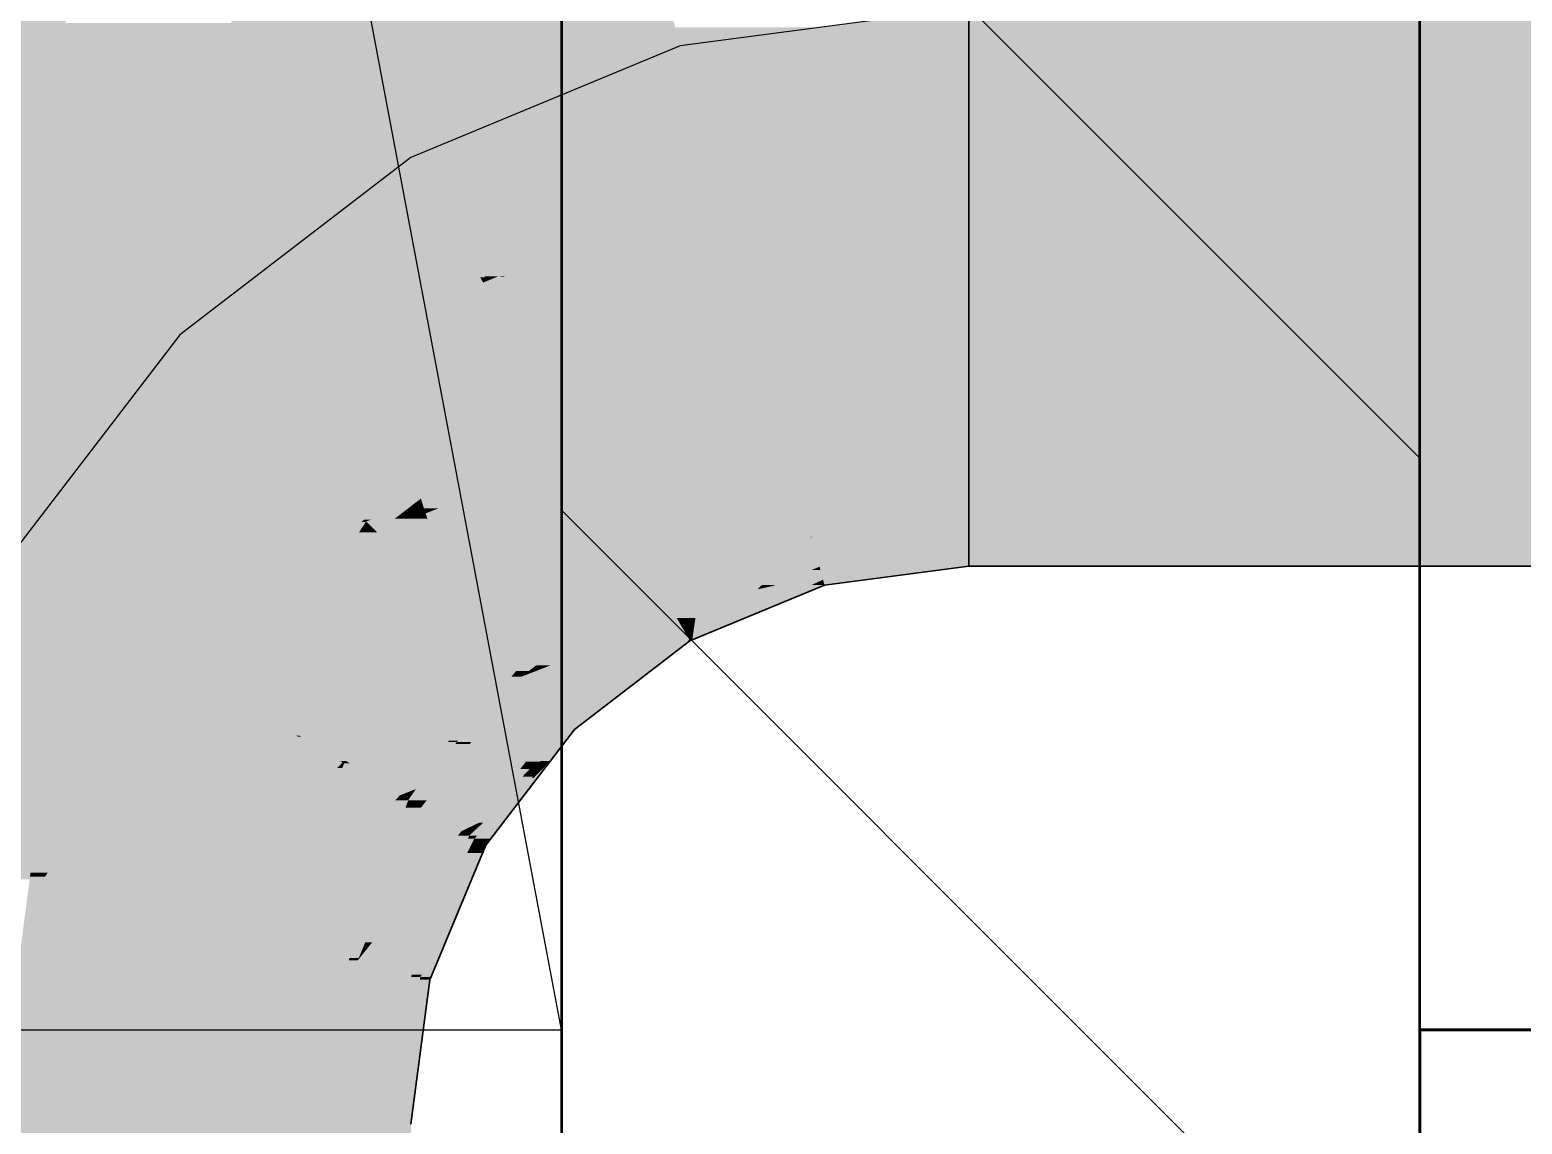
# Model space of a CAD drawing. Extents: x 0 to 756, y -25 to 420.
# Drawn here: x 289.8 to 296.76, y 296.09 to 301.19 of the extents above; entities that cross this region are included whole.
import ezdxf
from ezdxf.lldxf.tags import DXFTag

# ---------------------------------------------------------------- set-up
doc = ezdxf.new("R2010")
doc.units = 0
doc.layers.get('0').update_dxf_attribs({"lineweight": 25})
for name, color, linetype, lineweight in [('A_Innenwand', 7, 'Continuous', 25), ('ALLGEMEIN03', 7, 'Continuous', 25), ('WAND_HOLZ_NICHT_TRAGEND', 7, 'Continuous', 13)]:
    doc.layers.add(name, color=color, linetype=linetype, lineweight=lineweight)
doc.layers.add('L_Abluft', color=2, linetype='Continuous', lineweight=35, true_color=0xffff00)
doc.layers.add('L_Abluft-Shading', color=2, linetype='Continuous', lineweight=35, true_color=0xffff00)
tags = doc.linetypes.add('STRICHPUNKT2', pattern=[12.7, 6.35, -3.175, 0, -3.175]).pattern_tags.tags
tags[10:11] = [DXFTag(74, 4), DXFTag(75, 0), DXFTag(340, '0'), DXFTag(46, 0.0), DXFTag(50, 0.0), DXFTag(44, 0.0), DXFTag(45, 0.0)]
tags[8:9] = [DXFTag(74, 4), DXFTag(75, 0), DXFTag(340, '0'), DXFTag(46, 0.0), DXFTag(50, 0.0), DXFTag(44, 0.0), DXFTag(45, 0.0)]
tags[6:7] = [DXFTag(74, 4), DXFTag(75, 0), DXFTag(340, '0'), DXFTag(46, 0.0), DXFTag(50, 0.0), DXFTag(44, 0.0), DXFTag(45, 0.0)]
tags[4:5] = [DXFTag(74, 4), DXFTag(75, 0), DXFTag(340, '0'), DXFTag(46, 0.0), DXFTag(50, 0.0), DXFTag(44, 0.0), DXFTag(45, 0.0)]

# ---------------------------------------------------------------- blocks, each defined once
blk = doc.blocks.new('Shading-A0T78ONFOY', base_point=(286.3774, 273.3446))
at = {"layer": 'L_Abluft-Shading', "color": 2, "true_color": 0xf5f500}
for points in [[(289.6503, 269.8723), (290.2774, 269.8723), (289.6503, 296.093)], [(290.2774, 269.8723), (289.6503, 296.093), (290.2774, 296.093)]]:
    blk.add_solid(points, dxfattribs=at)
at = {"layer": 'L_Abluft-Shading', "color": 52, "true_color": 0xe4e400}
for points in [[(290.2774, 269.8723), (290.8159, 269.8723), (290.2774, 296.093)], [(290.8159, 269.8723), (290.2774, 296.093), (290.8159, 296.093)]]:
    blk.add_solid(points, dxfattribs=at)
at = {"layer": 'L_Abluft-Shading', "color": 52, "true_color": 0xcdcd00}
for points in [[(290.8159, 269.8723), (291.1975, 269.8723), (290.8159, 296.093)], [(291.1975, 269.8723), (290.8159, 296.093), (291.1975, 296.093)], [(291.1975, 269.8723), (291.2291, 269.8723), (291.1975, 296.093)], [(291.2291, 269.8723), (291.1975, 296.093), (291.2291, 296.093)]]:
    blk.add_solid(points, dxfattribs=at)
at = {"layer": 'L_Abluft-Shading', "color": 54, "true_color": 0xb0b000}
for points in [[(291.4888, 280.1409), (291.2291, 280.1409), (291.4888, 296.093)], [(291.2291, 280.1409), (291.4888, 296.093), (291.2291, 296.093)]]:
    blk.add_solid(points, dxfattribs=at)
at = {"layer": 'L_Abluft-Shading', "color": 54, "true_color": 0x909000}
for points in [[(291.4888, 269.8723), (291.5774, 269.8723), (291.4888, 296.093)], [(291.5774, 269.8723), (291.4888, 296.093), (291.5774, 296.093)]]:
    blk.add_solid(points, dxfattribs=at)
blk = doc.blocks.new('Shading-A0T78ONJOY', base_point=(286.7288, 298.0888))
at = {"layer": 'L_Abluft-Shading', "color": 52, "true_color": 0xe4e400}
for points in [[(289.8547, 301.0699), (289.2004, 301.0699), (290.6581, 302.1884)], [(289.5812, 300.6891), (290.2774, 301.2234), (289.9649, 301.2234)], [(289.5812, 300.6891), (289.8547, 301.0699), (289.2004, 301.0699)], [(293.7128, 299.86), (293.168, 299.86), (294.1774, 299.993)], [(294.1774, 299.7153), (293.2068, 299.7153), (294.1774, 299.993)], [(292.462, 299.4705), (292.2274, 299.4705), (293.168, 299.86)], [(293.2068, 299.7153), (292.9057, 299.7153), (293.168, 299.86)], [(293.2068, 299.7153), (293.7128, 299.86), (293.168, 299.86)], [(293.0335, 299.5447), (292.5966, 299.5447), (293.2068, 299.7153)], [(292.5966, 299.5447), (293.2068, 299.7153), (292.9057, 299.7153)], [(293.2398, 299.5922), (293.0817, 299.5922), (293.2068, 299.7153)], [(294.1774, 299.5547), (294.1774, 299.7153), (293.2068, 299.7153)], [(293.7023, 299.6333), (293.2288, 299.6333), (293.2068, 299.7153)], [(293.5027, 299.5817), (293.7023, 299.6333), (293.2288, 299.6333)], [(293.447, 299.5922), (293.2398, 299.5922), (293.2288, 299.6333)], [(294.0145, 299.5817), (293.5027, 299.5817), (293.7023, 299.6333)], [(292.2841, 299.3723), (293.0335, 299.5447), (292.5966, 299.5447)], [(293.273, 299.4683), (292.7014, 299.4683), (293.2398, 299.5922)], [(293.0335, 299.5447), (293.2398, 299.5922), (293.0817, 299.5922)], [(293.5027, 299.5817), (293.2426, 299.5817), (293.2398, 299.5922)], [(293.5027, 299.5817), (293.447, 299.5922), (293.2398, 299.5922)], [(293.2767, 299.4545), (293.5027, 299.5817), (293.2426, 299.5817)], [(294.1774, 299.4545), (293.2767, 299.4545), (293.5027, 299.5817)], [(294.1774, 299.5547), (293.6456, 299.5547), (293.5027, 299.5817)], [(294.1774, 299.5547), (294.0145, 299.5817), (293.5027, 299.5817)], [(294.1774, 299.4545), (294.1774, 299.5547), (293.6456, 299.5547)], [(292.2841, 299.3723), (292.0994, 299.3723), (292.2274, 299.4705)], [(292.2841, 299.3723), (292.462, 299.4705), (292.2274, 299.4705)], [(292.7732, 299.3723), (292.2841, 299.3723), (292.7014, 299.4683)], [(293.3074, 299.3399), (293.273, 299.4683), (292.7014, 299.4683)], [(293.3074, 299.3399), (292.7974, 299.3399), (292.7014, 299.4683)], [(293.3074, 299.3399), (294.1774, 299.4545), (293.2767, 299.4545)], [(291.7697, 299.0069), (291.6233, 299.0069), (292.2841, 299.3723)], [(291.6233, 299.0069), (292.2841, 299.3723), (292.0994, 299.3723)], [(292.3717, 299.2204), (292.0703, 299.2204), (292.2841, 299.3723)], [(292.3717, 299.2204), (292.7732, 299.3723), (292.2841, 299.3723)], [(292.8867, 299.2204), (292.3717, 299.2204), (292.7732, 299.3723)], [(292.9179, 299.1786), (293.3074, 299.3399), (292.7974, 299.3399)], [(291.7068, 298.9622), (292.3717, 299.2204), (292.0703, 299.2204)], [(292.4966, 299.0041), (291.8148, 299.0041), (292.3717, 299.2204)], [(292.9179, 299.1786), (292.3959, 299.1786), (292.3717, 299.2204)], [(292.9179, 299.1786), (292.8867, 299.2204), (292.3717, 299.2204)], [(292.4966, 299.0041), (292.9179, 299.1786), (292.3959, 299.1786)], [(291.6392, 298.9586), (291.5603, 298.9586), (291.6233, 299.0069)], [(291.638, 298.9622), (291.7697, 299.0069), (291.6233, 299.0069)], [(291.7068, 298.9622), (291.638, 298.9622), (291.7697, 299.0069)], [(291.7068, 298.9622), (292.4966, 299.0041), (291.8148, 299.0041)], [(292.442, 298.9622), (291.7068, 298.9622), (292.4966, 299.0041)], [(291.5804, 298.9131), (291.501, 298.9131), (291.5545, 298.9541)], [(291.5545, 298.9541), (291.6392, 298.9586), (291.5603, 298.9586)], [(291.6407, 298.9541), (291.5545, 298.9541), (291.6392, 298.9586)], [(291.5643, 298.9385), (291.6407, 298.9541), (291.5545, 298.9541)], [(291.6458, 298.9385), (291.5643, 298.9385), (291.6407, 298.9541)], [(291.5804, 298.9131), (291.6458, 298.9385), (291.5643, 298.9385)], [(291.6542, 298.9131), (291.5804, 298.9131), (291.6458, 298.9385)], [(291.6392, 298.9586), (291.7068, 298.9622), (291.638, 298.9622)], [(291.6975, 298.9586), (291.6392, 298.9586), (291.7068, 298.9622)], [(291.6458, 298.9385), (291.6975, 298.9586), (291.6392, 298.9586)], [(292.4111, 298.9385), (291.6458, 298.9385), (292.442, 298.9622)], [(291.6458, 298.9385), (292.442, 298.9622), (291.7068, 298.9622)], [(292.1622, 298.7475), (291.7088, 298.7475), (291.6458, 298.9385)], [(292.1622, 298.7475), (292.4111, 298.9385), (291.6458, 298.9385)], [(291.6238, 298.6465), (291.263, 298.6465), (291.4197, 298.8507)], [(291.6197, 298.8507), (291.4197, 298.8507), (291.5804, 298.9131)], [(291.4197, 298.8507), (291.5804, 298.9131), (291.501, 298.9131)], [(291.6029, 298.6674), (291.6197, 298.8507), (291.4197, 298.8507)], [(291.7353, 298.6674), (291.6542, 298.9131), (291.5804, 298.9131)], [(291.7353, 298.6674), (291.6029, 298.6674), (291.6197, 298.8507)], [(291.7353, 298.6674), (292.1622, 298.7475), (291.7088, 298.7475)], [(292.0578, 298.6674), (291.7353, 298.6674), (292.1622, 298.7475)], [(291.0484, 298.225), (290.9396, 298.225), (291.6238, 298.6465)], [(290.9396, 298.225), (291.6238, 298.6465), (291.263, 298.6465)], [(291.8004, 298.4699), (291.3827, 298.4699), (291.6238, 298.6465)], [(291.6238, 298.6465), (291.7353, 298.6674), (291.6029, 298.6674)], [(291.7421, 298.6465), (291.6238, 298.6465), (291.7353, 298.6674)], [(291.8004, 298.4699), (291.7421, 298.6465), (291.6238, 298.6465)], [(291.8004, 298.4699), (292.0578, 298.6674), (291.7353, 298.6674)], [(291.5438, 298.1355), (291.0167, 298.1355), (291.8004, 298.4699)], [(291.0484, 298.225), (291.8004, 298.4699), (291.3827, 298.4699)], [(291.2265, 298.225), (291.0484, 298.225), (291.8004, 298.4699)], [(290.7999, 298.0429), (291.2265, 298.225), (291.0484, 298.225)], [(290.9033, 298.1777), (291.0484, 298.225), (290.9396, 298.225)], [(290.9839, 298.1777), (290.9033, 298.1777), (291.0484, 298.225)], [(290.7999, 298.0429), (290.9839, 298.1777), (290.9033, 298.1777)], [(291.3509, 298.0429), (290.7999, 298.0429), (291.5438, 298.1355)], [(290.7999, 298.0429), (291.5438, 298.1355), (291.0167, 298.1355)], [(291.3652, 297.9026), (291.0583, 297.9026), (291.5438, 298.1355)], [(291.0499, 297.8986), (290.7401, 297.8986), (290.7999, 298.0429)], [(291.0583, 297.9026), (291.3509, 298.0429), (290.7999, 298.0429)], [(291.0583, 297.9026), (291.0429, 297.9026), (290.7999, 298.0429)], [(290.4103, 297.1024), (291.0499, 297.8986), (290.7401, 297.8986)], [(291.2586, 297.7781), (290.9531, 297.7781), (291.0499, 297.8986)], [(291.0499, 297.8986), (291.0583, 297.9026), (291.0429, 297.9026)], [(291.0658, 297.8986), (291.0499, 297.8986), (291.0583, 297.9026)], [(291.2466, 297.785), (291.0658, 297.8986), (291.0499, 297.8986)], [(291.2749, 297.785), (291.3652, 297.9026), (291.0583, 297.9026)], [(291.2749, 297.785), (291.2466, 297.785), (291.0658, 297.8986)], [(290.9721, 297.0635), (290.5551, 297.0635), (291.2573, 297.7521)], [(290.5551, 297.0635), (291.2573, 297.7521), (291.233, 297.7521)], [(290.6032, 297.3425), (291.233, 297.7521), (290.9322, 297.7521)], [(290.8297, 297.3425), (290.6032, 297.3425), (291.233, 297.7521)], [(291.233, 297.7521), (290.9322, 297.7521), (291.2586, 297.7781)], [(290.9322, 297.7521), (291.2586, 297.7781), (290.9531, 297.7781)], [(291.233, 297.7521), (291.2662, 297.7737), (291.2543, 297.7737)], [(291.2573, 297.7521), (291.233, 297.7521), (291.2662, 297.7737)], [(291.2586, 297.7781), (291.2749, 297.785), (291.2466, 297.785)], [(291.2662, 297.7737), (291.2543, 297.7737), (291.2586, 297.7781)], [(291.2696, 297.7781), (291.2586, 297.7781), (291.2749, 297.785)], [(291.2662, 297.7737), (291.2696, 297.7781), (291.2586, 297.7781)], [(290.5933, 297.1024), (290.4103, 297.1024), (290.8297, 297.3425)], [(290.4103, 297.1024), (290.8297, 297.3425), (290.6032, 297.3425)], [(290.2774, 296.093), (290.5551, 297.0635), (290.4052, 297.0635)], [(290.5551, 297.0635), (290.4052, 297.0635), (290.4103, 297.1024)], [(290.5551, 297.0635), (290.5933, 297.1024), (290.4103, 297.1024)], [(290.5263, 296.963), (290.9304, 296.963), (290.5551, 297.0635)], [(290.9304, 296.963), (290.9721, 297.0635), (290.5551, 297.0635)], [(290.2774, 296.093), (290.8159, 296.093), (290.5263, 296.963)], [(290.8159, 296.093), (290.5263, 296.963), (290.9304, 296.963)]]:
    blk.add_solid(points, dxfattribs=at)
at = {"layer": 'L_Abluft-Shading', "color": 2, "true_color": 0xfdfd00}
for points in [[(292.8146, 301.179), (291.2409, 301.179), (292.6574, 301.7657)], [(294.1774, 301.1158), (292.8315, 301.1158), (294.1774, 301.2929)], [(291.5774, 300.5963), (290.4815, 300.5963), (291.2409, 301.179)], [(292.1511, 300.8339), (291.4402, 300.8339), (291.2409, 301.179)], [(291.4078, 301.1158), (292.8146, 301.179), (291.2409, 301.179)], [(292.8315, 301.1158), (291.4078, 301.1158), (292.8146, 301.179)], [(292.8315, 301.1158), (293.4929, 301.2028), (292.8082, 301.2028)], [(292.1511, 300.8339), (292.8315, 301.1158), (291.4078, 301.1158)], [(292.9071, 300.8339), (292.1511, 300.8339), (292.8315, 301.1158)], [(292.9441, 300.6957), (294.1774, 301.1158), (292.8315, 301.1158)], [(294.1774, 300.6957), (292.9441, 300.6957), (294.1774, 301.1158)], [(291.4771, 300.7701), (292.1511, 300.8339), (291.4402, 300.8339)], [(291.9971, 300.7701), (291.4771, 300.7701), (292.1511, 300.8339)], [(292.0824, 300.5963), (291.5774, 300.5963), (292.1511, 300.8339)], [(293.0057, 300.4658), (292.0446, 300.4658), (292.1511, 300.8339)], [(292.9441, 300.6957), (292.9071, 300.8339), (292.1511, 300.8339)], [(292.9441, 300.6957), (292.4719, 300.6957), (292.1511, 300.8339)], [(291.5774, 300.5963), (291.9971, 300.7701), (291.4771, 300.7701)], [(293.0057, 300.4658), (292.9441, 300.6957), (292.4719, 300.6957)], [(294.1774, 300.62), (294.1774, 300.6957), (292.9441, 300.6957)], [(294.1774, 300.62), (292.9644, 300.62), (292.9441, 300.6957)], [(291.1205, 300.2457), (290.0246, 300.2457), (291.5774, 300.5963)], [(290.0246, 300.2457), (291.5774, 300.5963), (290.4815, 300.5963)], [(291.9008, 300.0362), (290.8475, 300.0362), (291.5774, 300.5963)], [(291.6598, 300.4535), (292.0824, 300.5963), (291.5774, 300.5963)], [(292.0411, 300.4535), (291.6598, 300.4535), (292.0824, 300.5963)], [(293.0057, 300.4658), (294.1774, 300.62), (292.9644, 300.62)], [(291.6626, 300.4486), (292.0411, 300.4535), (291.6598, 300.4535)], [(292.0397, 300.4486), (291.6626, 300.4486), (292.0411, 300.4535)], [(291.8999, 300.0378), (292.0397, 300.4486), (291.6626, 300.4486)], [(291.9209, 300.0378), (291.8999, 300.0378), (292.0397, 300.4486)], [(291.9844, 300.0428), (291.9223, 300.0428), (292.976, 300.4535)], [(291.9223, 300.0428), (292.976, 300.4535), (292.0411, 300.4535)], [(292.0411, 300.4535), (293.0057, 300.4658), (292.0446, 300.4658)], [(292.976, 300.4535), (292.0411, 300.4535), (293.0057, 300.4658)], [(290.5004, 299.7699), (289.6595, 299.7699), (290.0246, 300.2457)], [(290.5004, 299.7699), (291.1205, 300.2457), (290.0246, 300.2457)], [(290.8039, 300.0028), (291.9008, 300.0362), (290.8475, 300.0362)], [(291.9138, 300.0135), (291.1562, 300.0135), (291.9008, 300.0362)], [(291.9008, 300.0362), (291.9209, 300.0378), (291.8999, 300.0378)], [(291.9204, 300.0362), (291.9008, 300.0362), (291.9209, 300.0378)], [(291.9138, 300.0135), (291.9204, 300.0362), (291.9008, 300.0362)], [(291.9138, 300.0135), (291.9724, 300.0378), (291.9209, 300.0378)], [(291.9209, 300.0378), (291.9844, 300.0428), (291.9223, 300.0428)], [(291.9724, 300.0378), (291.9209, 300.0378), (291.9844, 300.0428)], [(290.8606, 299.7699), (290.5004, 299.7699), (290.8039, 300.0028)], [(291.8757, 300.0028), (290.8039, 300.0028), (291.9138, 300.0135)], [(290.8039, 300.0028), (291.9138, 300.0135), (291.1562, 300.0135)], [(290.8727, 299.7202), (291.8757, 300.0028), (290.8039, 300.0028)], [(291.5317, 299.7202), (290.8727, 299.7202), (291.9138, 300.0135)], [(289.6503, 299.758), (290.5004, 299.7699), (289.6595, 299.7699)], [(290.4913, 299.758), (289.6503, 299.758), (290.5004, 299.7699)], [(289.6713, 298.8183), (290.4913, 299.758), (289.6503, 299.758)], [(289.7702, 298.8183), (289.6713, 298.8183), (290.4913, 299.758)], [(290.2509, 298.8183), (289.7702, 298.8183), (290.5004, 299.7699)], [(290.9763, 299.2941), (290.3757, 299.2941), (290.5004, 299.7699)], [(290.5501, 299.7202), (290.8606, 299.7699), (290.5004, 299.7699)], [(290.8727, 299.7202), (290.5501, 299.7202), (290.8606, 299.7699)], [(290.621, 299.6494), (290.8727, 299.7202), (290.5501, 299.7202)], [(290.8899, 299.6494), (290.621, 299.6494), (290.8727, 299.7202)], [(290.9763, 299.2941), (291.5317, 299.7202), (290.8727, 299.7202)], [(290.9763, 299.2941), (290.8899, 299.6494), (290.621, 299.6494)], [(290.5568, 298.7474), (290.2324, 298.7474), (290.9763, 299.2941)], [(290.2324, 298.7474), (290.9763, 299.2941), (290.3757, 299.2941)], [(290.5367, 298.7211), (289.6957, 298.7211), (289.7479, 298.7891)], [(289.9602, 298.7891), (289.7479, 298.7891), (289.7702, 298.8183)], [(290.2324, 298.7474), (289.9602, 298.7891), (289.7479, 298.7891)], [(290.2324, 298.7474), (290.2509, 298.8183), (289.7702, 298.8183)], [(290.515, 298.693), (289.6741, 298.693), (290.5367, 298.7211)], [(289.6741, 298.693), (290.5367, 298.7211), (289.6957, 298.7211)], [(290.5367, 298.7211), (290.5568, 298.7474), (290.2324, 298.7474)], [(290.2568, 298.3565), (289.5347, 298.3565), (289.6741, 298.693)], [(290.2568, 298.3565), (290.515, 298.693), (289.6741, 298.693)], [(289.3623, 297.4388), (289.1546, 297.4388), (290.2568, 298.3565)], [(289.1546, 297.4388), (290.2568, 298.3565), (289.5347, 298.3565)], [(289.8584, 297.3947), (289.3192, 297.3947), (290.2568, 298.3565)], [(289.8046, 297.2646), (289.165, 297.2646), (289.3192, 297.3947)], [(289.8046, 297.2646), (289.8584, 297.3947), (289.3192, 297.3947)], [(289.8004, 297.233), (289.1275, 297.233), (289.8046, 297.2646)], [(289.1275, 297.233), (289.8046, 297.2646), (289.165, 297.2646)]]:
    blk.add_solid(points, dxfattribs=at)
at = {"layer": 'L_Abluft-Shading', "color": 2, "true_color": 0xf5f500}
for points in [[(291.2409, 301.179), (292.6574, 301.7657), (291.5108, 301.7657)], [(291.2409, 301.179), (290.6984, 301.179), (291.0228, 301.5569)], [(291.2409, 301.179), (291.4147, 301.5569), (291.0228, 301.5569)], [(290.0125, 300.6891), (289.5812, 300.6891), (290.2774, 301.2234)], [(289.9865, 300.4008), (289.8696, 300.4008), (290.2774, 301.2234)], [(289.9559, 300.3144), (290.7364, 301.2234), (290.2774, 301.2234)], [(290.1141, 300.3144), (289.9559, 300.3144), (291.2409, 301.179)], [(289.9559, 300.3144), (291.2409, 301.179), (290.6984, 301.179)], [(289.8696, 300.4008), (289.4961, 300.4008), (289.5812, 300.6891)], [(289.8696, 300.4008), (290.0125, 300.6891), (289.5812, 300.6891)], [(294.1774, 300.4658), (293.0057, 300.4658), (294.1774, 300.62)], [(293.0417, 300.3312), (292.6808, 300.3312), (293.0057, 300.4658)], [(293.0417, 300.3312), (294.1774, 300.4658), (293.0057, 300.4658)], [(294.1774, 300.3312), (293.0417, 300.3312), (294.1774, 300.4658)], [(289.6503, 299.758), (289.3063, 299.758), (289.8696, 300.4008)], [(289.3063, 299.758), (289.8696, 300.4008), (289.4961, 300.4008)], [(289.9559, 300.3144), (289.8401, 300.3144), (289.8696, 300.4008)], [(289.9559, 300.3144), (289.9865, 300.4008), (289.8696, 300.4008)], [(289.7611, 299.9596), (289.7191, 299.9596), (289.9559, 300.3144)], [(289.7191, 299.9596), (289.9559, 300.3144), (289.8401, 300.3144)], [(290.0246, 300.2457), (289.9182, 300.2457), (289.9559, 300.3144)], [(290.0246, 300.2457), (290.1141, 300.3144), (289.9559, 300.3144)], [(292.0177, 300.0428), (291.9844, 300.0428), (293.0417, 300.3312)], [(291.9844, 300.0428), (293.0417, 300.3312), (292.6808, 300.3312)], [(293.1199, 300.0394), (292.0059, 300.0394), (293.0417, 300.3312)], [(294.1774, 300.2345), (293.0677, 300.2345), (293.0417, 300.3312)], [(294.1774, 300.2345), (294.1774, 300.3312), (293.0417, 300.3312)], [(289.6503, 299.758), (290.0246, 300.2457), (289.9182, 300.2457)], [(293.1324, 299.993), (294.1774, 300.2345), (293.0677, 300.2345)], [(294.1774, 299.993), (293.1324, 299.993), (294.1774, 300.2345)], [(292.1738, 300.0135), (291.9138, 300.0135), (291.9844, 300.0428)], [(292.0059, 300.0394), (292.0177, 300.0428), (291.9844, 300.0428)], [(293.168, 299.86), (293.1199, 300.0394), (292.0059, 300.0394)], [(291.9835, 299.8929), (291.7566, 299.8929), (291.9138, 300.0135)], [(291.937, 299.9734), (292.1738, 300.0135), (291.9138, 300.0135)], [(292.434, 299.9734), (291.937, 299.9734), (292.1738, 300.0135)], [(291.9835, 299.8929), (292.434, 299.9734), (291.937, 299.9734)], [(292.9555, 299.8929), (291.9835, 299.8929), (292.434, 299.9734)], [(293.168, 299.86), (294.1774, 299.993), (293.1324, 299.993)], [(290.9763, 299.2941), (291.9835, 299.8929), (291.7566, 299.8929)], [(292.2274, 299.4705), (291.273, 299.4705), (291.9835, 299.8929)], [(292.0025, 299.86), (292.9555, 299.8929), (291.9835, 299.8929)], [(293.168, 299.86), (292.0025, 299.86), (292.9555, 299.8929)], [(292.2274, 299.4705), (293.168, 299.86), (292.0025, 299.86)], [(291.0585, 299.3429), (292.2274, 299.4705), (291.273, 299.4705)], [(292.0612, 299.3429), (291.0585, 299.3429), (292.2274, 299.4705)], [(291.9975, 299.2941), (290.9763, 299.2941), (292.0612, 299.3429)], [(290.9763, 299.2941), (292.0612, 299.3429), (291.0585, 299.3429)], [(291.3607, 298.9097), (290.6813, 298.9097), (290.9763, 299.2941)], [(291.6233, 299.0069), (291.9975, 299.2941), (290.9763, 299.2941)], [(291.6233, 299.0069), (291.2635, 299.0069), (290.9763, 299.2941)], [(291.3607, 298.9097), (291.6233, 299.0069), (291.2635, 299.0069)], [(291.5545, 298.9541), (291.4807, 298.9541), (291.6233, 299.0069)], [(291.3968, 298.9097), (291.3607, 298.9097), (291.5545, 298.9541)], [(291.3607, 298.9097), (291.5545, 298.9541), (291.4807, 298.9541)], [(291.4862, 298.9017), (291.3686, 298.9017), (291.5545, 298.9541)], [(290.9327, 298.2235), (290.4872, 298.2235), (291.3686, 298.9017)], [(290.4872, 298.2235), (291.3632, 298.8976), (291.3452, 298.8976)], [(291.1206, 298.7211), (290.5367, 298.7211), (291.3607, 298.9097)], [(290.5367, 298.7211), (291.3607, 298.9097), (290.6813, 298.9097)], [(290.9033, 298.1777), (291.4197, 298.8507), (291.3358, 298.8507)], [(291.4197, 298.8507), (291.3358, 298.8507), (291.3686, 298.9017)], [(291.3452, 298.8976), (291.3686, 298.9017), (291.3506, 298.9017)], [(291.3632, 298.8976), (291.3452, 298.8976), (291.3686, 298.9017)], [(291.3686, 298.9017), (291.3506, 298.9017), (291.3607, 298.9097)], [(291.3686, 298.9017), (291.3968, 298.9097), (291.3607, 298.9097)], [(291.4197, 298.8507), (291.4862, 298.9017), (291.3686, 298.9017)], [(290.9531, 298.5895), (290.4357, 298.5895), (290.5367, 298.7211)], [(290.9531, 298.5895), (291.1206, 298.7211), (290.5367, 298.7211)], [(290.6565, 298.3565), (290.2568, 298.3565), (290.9531, 298.5895)], [(290.2568, 298.3565), (290.9531, 298.5895), (290.4357, 298.5895)], [(290.3775, 298.2868), (290.228, 298.2868), (290.2568, 298.3565)], [(290.4872, 298.2235), (290.6565, 298.3565), (290.2568, 298.3565)], [(289.8046, 297.2646), (290.3775, 298.2868), (290.228, 298.2868)], [(289.8844, 297.2646), (289.8046, 297.2646), (290.4872, 298.2235)], [(289.8046, 297.2646), (290.4872, 298.2235), (290.342, 298.2235)], [(290.4872, 298.2235), (290.342, 298.2235), (290.3775, 298.2868)], [(290.7999, 298.0429), (290.3737, 298.0429), (290.4872, 298.2235)], [(290.5664, 298.1777), (290.9327, 298.2235), (290.4872, 298.2235)], [(290.9033, 298.1777), (290.5664, 298.1777), (290.9327, 298.2235)], [(290.7373, 298.0791), (290.9033, 298.1777), (290.5664, 298.1777)], [(290.8276, 298.0791), (290.7373, 298.0791), (290.9033, 298.1777)], [(290.4699, 297.2463), (289.8729, 297.2463), (290.7999, 298.0429)], [(289.8729, 297.2463), (290.7999, 298.0429), (290.3737, 298.0429)], [(290.7999, 298.0429), (290.8276, 298.0791), (290.7373, 298.0791)], [(289.6503, 296.093), (289.8729, 297.2463), (289.8022, 297.2463)], [(289.8729, 297.2463), (289.8022, 297.2463), (289.8046, 297.2646)], [(289.8729, 297.2463), (289.8844, 297.2646), (289.8046, 297.2646)], [(289.8451, 297.1024), (290.4103, 297.1024), (289.8729, 297.2463)], [(290.4103, 297.1024), (290.4699, 297.2463), (289.8729, 297.2463)], [(289.6503, 296.093), (290.2774, 296.093), (289.8451, 297.1024)], [(290.2774, 296.093), (289.8451, 297.1024), (290.4103, 297.1024)]]:
    blk.add_solid(points, dxfattribs=at)
at = {"layer": 'L_Abluft-Shading', "color": 52, "true_color": 0xcccc00}
for points in [[(294.1774, 299.3739), (293.5654, 299.3739), (294.1774, 299.4545)], [(293.3499, 299.1813), (292.9245, 299.1813), (293.3074, 299.3399)], [(294.0314, 299.3399), (293.3074, 299.3399), (294.1774, 299.3739)], [(293.3074, 299.3399), (294.1774, 299.3739), (293.5654, 299.3739)], [(293.3499, 299.1813), (294.0314, 299.3399), (293.3074, 299.3399)], [(294.1774, 299.1813), (293.3499, 299.1813), (294.1774, 299.3739)], [(293.0108, 299.0041), (292.4966, 299.0041), (293.3499, 299.1813)], [(292.4966, 299.0041), (293.3499, 299.1813), (292.9245, 299.1813)], [(293.3976, 299.0033), (293.0092, 299.0033), (293.3499, 299.1813)], [(293.3874, 299.0413), (294.1774, 299.1813), (293.3499, 299.1813)], [(294.1774, 299.0413), (293.3874, 299.0413), (294.1774, 299.1813)], [(292.5419, 298.9256), (292.3943, 298.9256), (292.4966, 299.0041)], [(292.6158, 298.7977), (293.0108, 299.0041), (292.4966, 299.0041)], [(293.4143, 298.9408), (292.8897, 298.9408), (293.0092, 299.0033)], [(293.4143, 298.9408), (293.3976, 299.0033), (293.0092, 299.0033)], [(293.4143, 298.9408), (294.1774, 299.0413), (293.3874, 299.0413)], [(292.1622, 298.7475), (292.5419, 298.9256), (292.3943, 298.9256)], [(292.6158, 298.7977), (292.2692, 298.7977), (292.5419, 298.9256)], [(293.0688, 298.7977), (292.6158, 298.7977), (293.4143, 298.9408)], [(292.6158, 298.7977), (293.4143, 298.9408), (292.8897, 298.9408)], [(292.4909, 298.7475), (292.1622, 298.7475), (292.6158, 298.7977)], [(292.1622, 298.7475), (292.6158, 298.7977), (292.2692, 298.7977)], [(292.42, 298.6228), (292.1808, 298.6228), (292.6158, 298.7977)], [(292.7032, 298.6463), (292.4463, 298.6463), (292.6158, 298.7977)], [(292.7032, 298.6463), (293.0688, 298.7977), (292.6158, 298.7977)], [(291.8004, 298.4699), (292.4909, 298.7475), (292.1622, 298.7475)], [(292.0121, 298.2582), (292.7032, 298.6463), (292.4463, 298.6463)], [(292.1975, 298.2582), (292.0121, 298.2582), (292.7032, 298.6463)], [(292.0286, 298.4699), (291.8004, 298.4699), (292.42, 298.6228)], [(291.8004, 298.4699), (292.42, 298.6228), (292.1808, 298.6228)], [(292.2153, 298.4398), (291.9516, 298.4398), (292.42, 298.6228)], [(291.8645, 298.4058), (291.7513, 298.4058), (291.8004, 298.4699)], [(291.9516, 298.4398), (291.8305, 298.4398), (291.8004, 298.4699)], [(291.9516, 298.4398), (292.0286, 298.4699), (291.8004, 298.4699)], [(291.8645, 298.4058), (291.9516, 298.4398), (291.8305, 298.4398)], [(292.1228, 298.4058), (291.8645, 298.4058), (291.9516, 298.4398)], [(292.1673, 298.397), (292.2153, 298.4398), (291.9516, 298.4398)], [(291.5438, 298.1355), (291.8645, 298.4058), (291.7513, 298.4058)], [(291.9528, 298.3176), (291.7598, 298.3176), (291.8645, 298.4058)], [(291.8734, 298.397), (292.1228, 298.4058), (291.8645, 298.4058)], [(292.1673, 298.397), (291.8734, 298.397), (292.1228, 298.4058)], [(291.9528, 298.3176), (292.1673, 298.397), (291.8734, 298.397)], [(292.0785, 298.3176), (291.9528, 298.3176), (292.1673, 298.397)], [(291.721, 298.1355), (291.5438, 298.1355), (291.9528, 298.3176)], [(291.5438, 298.1355), (291.9528, 298.3176), (291.7598, 298.3176)], [(292.0121, 298.2582), (291.8773, 298.2582), (291.9528, 298.3176)], [(292.0121, 298.2582), (292.0785, 298.3176), (291.9528, 298.3176)], [(291.2749, 297.785), (292.0121, 298.2582), (291.8773, 298.2582)], [(291.6897, 297.785), (291.2749, 297.785), (292.0121, 298.2582)], [(292.0669, 298.2034), (291.9747, 298.2034), (292.0121, 298.2582)], [(292.0406, 298.2297), (292.1975, 298.2582), (292.0121, 298.2582)], [(292.1604, 298.2297), (292.0406, 298.2297), (292.1975, 298.2582)], [(292.0669, 298.2034), (292.1604, 298.2297), (292.0406, 298.2297)], [(292.1261, 298.2034), (292.0669, 298.2034), (292.1604, 298.2297)], [(291.859, 297.8734), (291.7915, 297.8734), (292.0926, 298.1777)], [(291.7915, 297.8734), (292.0926, 298.1777), (292.0455, 298.1777)], [(292.0181, 298.1449), (291.9349, 298.1449), (292.0669, 298.2034)], [(291.9349, 298.1449), (292.0669, 298.2034), (291.9747, 298.2034)], [(292.0926, 298.1777), (292.0455, 298.1777), (292.0669, 298.2034)], [(292.0926, 298.1777), (292.1261, 298.2034), (292.0669, 298.2034)], [(291.2749, 297.785), (291.721, 298.1355), (291.5438, 298.1355)], [(291.7963, 297.8792), (291.7538, 297.8792), (292.0181, 298.1449)], [(291.7538, 297.8792), (292.0181, 298.1449), (291.9349, 298.1449)], [(291.5646, 297.6014), (291.7915, 297.8734), (291.7499, 297.8734)], [(291.7915, 297.8734), (291.7499, 297.8734), (291.7538, 297.8792)], [(291.7915, 297.8734), (291.7963, 297.8792), (291.7538, 297.8792)], [(291.8519, 297.8641), (291.7838, 297.8641), (291.7915, 297.8734)], [(291.8519, 297.8641), (291.859, 297.8734), (291.7915, 297.8734)], [(291.6504, 297.6014), (291.5646, 297.6014), (291.8519, 297.8641)], [(291.5646, 297.6014), (291.8519, 297.8641), (291.7838, 297.8641)], [(291.5251, 297.6243), (291.2043, 297.6243), (291.2662, 297.7737)], [(291.2928, 297.7737), (291.2662, 297.7737), (291.2749, 297.785)], [(291.5236, 297.6252), (291.2928, 297.7737), (291.2662, 297.7737)], [(291.4818, 297.654), (291.6897, 297.785), (291.2749, 297.785)], [(291.5272, 297.6252), (291.5236, 297.6252), (291.2928, 297.7737)], [(291.6004, 297.654), (291.4818, 297.654), (291.6897, 297.785)], [(290.9304, 296.963), (291.5251, 297.6243), (291.2043, 297.6243)], [(291.425, 297.2278), (291.1685, 297.2278), (291.5646, 297.6014)], [(291.1685, 297.2278), (291.5646, 297.6014), (291.5045, 297.6014)], [(291.5272, 297.6252), (291.6004, 297.654), (291.4818, 297.654)], [(291.5646, 297.6014), (291.5045, 297.6014), (291.5251, 297.6243)], [(291.5251, 297.6243), (291.5272, 297.6252), (291.5236, 297.6252)], [(291.5286, 297.6243), (291.5251, 297.6243), (291.5272, 297.6252)], [(291.5646, 297.6014), (291.5286, 297.6243), (291.5251, 297.6243)], [(291.5808, 297.6252), (291.5272, 297.6252), (291.6004, 297.654)], [(291.5646, 297.6014), (291.5808, 297.6252), (291.5272, 297.6252)], [(291.6241, 297.5671), (291.5518, 297.5671), (291.5646, 297.6014)], [(291.6241, 297.5671), (291.6504, 297.6014), (291.5646, 297.6014)], [(291.3339, 296.8666), (291.29, 296.8666), (291.6241, 297.5671)], [(291.29, 296.8666), (291.6241, 297.5671), (291.5518, 297.5671)], [(291.127, 296.963), (290.9304, 296.963), (291.425, 297.2278)], [(290.9304, 296.963), (291.425, 297.2278), (291.1685, 297.2278)], [(291.3109, 296.9225), (291.0815, 296.9225), (291.425, 297.2278)], [(290.8159, 296.093), (291.0815, 296.9225), (290.9251, 296.9225)], [(291.0815, 296.9225), (290.9251, 296.9225), (290.9304, 296.963)], [(291.0815, 296.9225), (291.127, 296.963), (290.9304, 296.963)], [(291.0636, 296.8666), (291.29, 296.8666), (291.0815, 296.9225)], [(291.29, 296.8666), (291.3109, 296.9225), (291.0815, 296.9225)], [(290.8159, 296.093), (291.1975, 296.093), (291.0636, 296.8666)], [(291.1975, 296.093), (291.0636, 296.8666), (291.29, 296.8666)], [(291.1975, 296.093), (291.2291, 296.093), (291.2887, 296.856)], [(291.2291, 296.093), (291.2887, 296.856), (291.3295, 296.856)], [(291.2887, 296.856), (291.3295, 296.856), (291.29, 296.8666)], [(291.3295, 296.856), (291.3339, 296.8666), (291.29, 296.8666)]]:
    blk.add_solid(points, dxfattribs=at)
at = {"layer": 'L_Abluft-Shading', "color": 54, "true_color": 0xafaf00}
for points in [[(293.8262, 298.9408), (293.4143, 298.9408), (294.1774, 299.0413)], [(294.1774, 298.8314), (293.4436, 298.8314), (294.1774, 299.0413)], [(293.4436, 298.8314), (293.15, 298.8314), (293.4143, 298.9408)], [(293.4436, 298.8314), (293.8262, 298.9408), (293.4143, 298.9408)], [(293.3245, 298.7141), (292.8668, 298.7141), (293.4436, 298.8314)], [(292.8668, 298.7141), (293.4436, 298.8314), (293.15, 298.8314)], [(293.4815, 298.6899), (293.3, 298.6899), (293.4396, 298.8274)], [(293.4447, 298.8274), (293.4396, 298.8274), (293.4436, 298.8314)], [(293.4449, 298.8265), (293.4447, 298.8274), (293.4396, 298.8274)], [(293.4449, 298.8265), (293.4399, 298.8265), (293.4396, 298.8274)], [(293.4815, 298.6899), (293.4449, 298.8265), (293.4399, 298.8265)], [(293.4449, 298.8265), (294.1774, 298.8314), (293.4436, 298.8314)], [(294.1774, 298.8265), (293.4449, 298.8265), (294.1774, 298.8314)], [(294.1774, 298.7816), (294.1774, 298.8265), (293.4449, 298.8265)], [(294.1774, 298.7816), (293.457, 298.7816), (293.4449, 298.8265)], [(293.4815, 298.6899), (294.1774, 298.7816), (293.457, 298.7816)], [(293.2557, 298.6463), (292.7032, 298.6463), (293.3245, 298.7141)], [(292.7032, 298.6463), (293.3245, 298.7141), (292.8668, 298.7141)], [(292.79, 298.4959), (292.5073, 298.4959), (292.7032, 298.6463)], [(293.2137, 298.6049), (293.2557, 298.6463), (292.7032, 298.6463)], [(293.2137, 298.6049), (292.7271, 298.6049), (292.7032, 298.6463)], [(293.2763, 298.6049), (293.2137, 298.6049), (293.4815, 298.6899)], [(293.2137, 298.6049), (293.4815, 298.6899), (293.3, 298.6899)], [(292.7388, 298.5846), (293.2137, 298.6049), (292.7271, 298.6049)], [(293.193, 298.5846), (292.7388, 298.5846), (293.2137, 298.6049)], [(292.79, 298.4959), (293.193, 298.5846), (292.7388, 298.5846)], [(293.0131, 298.4959), (292.79, 298.4959), (293.2661, 298.6007)], [(293.193, 298.5846), (293.2661, 298.6007), (293.2093, 298.6007)], [(293.2661, 298.6007), (293.2093, 298.6007), (293.2137, 298.6049)], [(293.2661, 298.6007), (293.2763, 298.6049), (293.2137, 298.6049)], [(292.1604, 298.2297), (292.79, 298.4959), (292.5073, 298.4959)], [(292.2265, 298.2297), (292.1604, 298.2297), (292.8123, 298.4573)], [(292.1604, 298.2297), (292.8123, 298.4573), (292.6986, 298.4573)], [(292.8123, 298.4573), (292.6986, 298.4573), (292.79, 298.4959)], [(292.8331, 298.4213), (292.7198, 298.4213), (292.8123, 298.4573)], [(292.8123, 298.4573), (293.0131, 298.4959), (292.79, 298.4959)], [(292.9199, 298.4573), (292.8123, 298.4573), (293.0131, 298.4959)], [(292.9031, 298.4503), (292.8164, 298.4503), (292.8123, 298.4573)], [(292.9031, 298.4503), (292.9199, 298.4573), (292.8123, 298.4573)], [(292.8331, 298.4213), (292.9031, 298.4503), (292.8164, 298.4503)], [(292.4209, 298.3052), (292.8331, 298.4213), (292.7198, 298.4213)], [(292.6818, 298.3052), (292.4209, 298.3052), (292.8331, 298.4213)], [(292.5553, 298.2082), (292.171, 298.2082), (292.6818, 298.3052)], [(292.171, 298.2082), (292.6818, 298.3052), (292.4209, 298.3052)], [(292.171, 298.2082), (292.1323, 298.2082), (292.1604, 298.2297)], [(292.171, 298.2082), (292.2265, 298.2297), (292.1604, 298.2297)], [(292.2763, 297.9941), (291.9517, 297.9941), (292.0926, 298.1777)], [(292.1859, 298.1777), (292.0926, 298.1777), (292.171, 298.2082)], [(292.0926, 298.1777), (292.171, 298.2082), (292.1323, 298.2082)], [(292.2763, 297.9941), (292.1859, 298.1777), (292.0926, 298.1777)], [(292.2763, 297.9941), (292.5553, 298.2082), (292.171, 298.2082)], [(292.1765, 297.8641), (291.8519, 297.8641), (292.2763, 297.9941)], [(291.8519, 297.8641), (292.2763, 297.9941), (291.9517, 297.9941)], [(291.6241, 297.5671), (291.976, 297.8249), (291.8219, 297.8249)], [(291.976, 297.8249), (291.8219, 297.8249), (291.8519, 297.8641)], [(292.1132, 297.7816), (292.1765, 297.8641), (291.8519, 297.8641)], [(292.1132, 297.7816), (291.9168, 297.7816), (291.976, 297.8249)], [(291.6241, 297.5671), (292.1132, 297.7816), (291.9168, 297.7816)], [(291.9486, 297.5671), (291.6241, 297.5671), (292.1132, 297.7816)], [(291.8131, 297.458), (291.5789, 297.458), (291.6241, 297.5671)], [(291.7449, 297.4973), (291.9486, 297.5671), (291.6241, 297.5671)], [(291.8951, 297.4973), (291.7449, 297.4973), (291.9486, 297.5671)], [(291.5501, 297.1306), (291.4432, 297.1306), (291.8131, 297.458)], [(291.4432, 297.1306), (291.8131, 297.458), (291.5789, 297.458)], [(291.8131, 297.458), (291.8951, 297.4973), (291.7449, 297.4973)], [(291.849, 297.4373), (291.7964, 297.4373), (291.8131, 297.458)], [(291.8649, 297.458), (291.8131, 297.458), (291.8951, 297.4973)], [(291.849, 297.4373), (291.8649, 297.458), (291.8131, 297.458)], [(291.5501, 297.1306), (291.849, 297.4373), (291.7964, 297.4373)], [(291.722, 297.1306), (291.5501, 297.1306), (291.849, 297.4373)], [(291.3643, 296.94), (291.5501, 297.1306), (291.4432, 297.1306)], [(291.397, 296.94), (291.3643, 296.94), (291.5501, 297.1306)], [(291.7102, 297.1022), (291.5273, 297.1022), (291.722, 297.1306)], [(291.5273, 297.1022), (291.722, 297.1306), (291.5501, 297.1306)], [(291.3295, 296.856), (291.7102, 297.1022), (291.5273, 297.1022)], [(291.4678, 296.856), (291.3295, 296.856), (291.7102, 297.1022)], [(291.5961, 296.8267), (291.439, 296.8267), (291.7102, 297.1022)], [(291.3295, 296.856), (291.397, 296.94), (291.3643, 296.94)], [(291.439, 296.8267), (291.3257, 296.8267), (291.3295, 296.856)], [(291.439, 296.8267), (291.4678, 296.856), (291.3295, 296.856)], [(291.2291, 296.093), (291.439, 296.8267), (291.3257, 296.8267)], [(291.2291, 296.093), (291.4888, 296.093), (291.4281, 296.7888)], [(291.4281, 296.7888), (291.5804, 296.7888), (291.439, 296.8267)], [(291.4888, 296.093), (291.4281, 296.7888), (291.5804, 296.7888)], [(291.5804, 296.7888), (291.5961, 296.8267), (291.439, 296.8267)]]:
    blk.add_solid(points, dxfattribs=at)
at = {"layer": 'L_Abluft-Shading', "color": 54, "true_color": 0x909000}
for points in [[(294.1774, 298.7385), (293.8503, 298.7385), (294.1774, 298.7816)], [(293.6832, 298.6925), (293.501, 298.6925), (294.1774, 298.7385)], [(293.501, 298.6925), (294.1774, 298.7385), (293.8503, 298.7385)], [(294.1774, 298.693), (293.6881, 298.693), (294.1774, 298.7091)], [(293.6881, 298.693), (294.1774, 298.7091), (293.8618, 298.7091)], [(294.1774, 298.7091), (293.8618, 298.7091), (294.1774, 298.7188)], [(293.8618, 298.7091), (294.1774, 298.7188), (293.9652, 298.7188)], [(294.1774, 298.7188), (293.9652, 298.7188), (294.1774, 298.7385)], [(293.2661, 298.6007), (293.4858, 298.6741), (293.4434, 298.6741)], [(293.4978, 298.6293), (293.3516, 298.6293), (293.4858, 298.6741)], [(293.4858, 298.6741), (293.4434, 298.6741), (293.4815, 298.6899)], [(293.6557, 298.6899), (293.4815, 298.6899), (293.6832, 298.6925)], [(293.4815, 298.6899), (293.6832, 298.6925), (293.501, 298.6925)], [(293.4858, 298.6741), (293.6557, 298.6899), (293.4815, 298.6899)], [(293.4858, 298.6741), (294.1774, 298.693), (293.6881, 298.693)], [(294.0344, 298.6741), (293.4858, 298.6741), (294.1774, 298.693)], [(293.4978, 298.6293), (294.0344, 298.6741), (293.4858, 298.6741)], [(293.6938, 298.6293), (293.4978, 298.6293), (294.0344, 298.6741)], [(292.9011, 298.3545), (293.5045, 298.6044), (293.4437, 298.6044)], [(293.1512, 298.525), (293.0833, 298.525), (293.2661, 298.6007)], [(293.2713, 298.525), (293.1512, 298.525), (293.4978, 298.6293)], [(293.1512, 298.525), (293.4028, 298.6007), (293.2661, 298.6007)], [(293.4028, 298.6007), (293.2661, 298.6007), (293.4978, 298.6293)], [(293.2661, 298.6007), (293.4978, 298.6293), (293.3516, 298.6293)], [(293.5045, 298.6044), (293.4437, 298.6044), (293.4978, 298.6293)], [(293.6848, 298.6281), (293.4981, 298.6281), (293.4978, 298.6293)], [(293.6848, 298.6281), (293.6938, 298.6293), (293.4978, 298.6293)], [(293.5045, 298.6044), (293.6848, 298.6281), (293.4981, 298.6281)], [(292.9011, 298.3545), (292.8923, 298.3545), (293.2713, 298.525)], [(292.8923, 298.3545), (293.2713, 298.525), (293.1512, 298.525)], [(293.0378, 298.4503), (292.9031, 298.4503), (293.1512, 298.525)], [(292.9031, 298.4503), (293.1512, 298.525), (293.0833, 298.525)], [(292.8989, 298.4213), (292.8331, 298.4213), (292.9031, 298.4503)], [(292.889, 298.3523), (293.0378, 298.4503), (292.9031, 298.4503)], [(292.8745, 298.3497), (292.7397, 298.3497), (292.8331, 298.4213)], [(292.873, 298.3523), (292.8989, 298.4213), (292.8331, 298.4213)], [(292.889, 298.3523), (292.873, 298.3523), (292.8989, 298.4213)], [(292.2763, 297.9941), (292.8745, 298.3497), (292.7397, 298.3497)], [(292.4206, 297.9941), (292.2763, 297.9941), (292.8774, 298.3446)], [(292.2763, 297.9941), (292.8774, 298.3446), (292.866, 298.3446)], [(292.8774, 298.3446), (292.866, 298.3446), (292.8745, 298.3497)], [(292.8745, 298.3497), (292.889, 298.3523), (292.873, 298.3523)], [(292.8851, 298.3497), (292.8745, 298.3497), (292.889, 298.3523)], [(292.8774, 298.3446), (292.8851, 298.3497), (292.8745, 298.3497)], [(292.8774, 298.3446), (292.8959, 298.3523), (292.889, 298.3523)], [(292.8959, 298.3523), (292.889, 298.3523), (292.9011, 298.3545)], [(292.889, 298.3523), (292.9011, 298.3545), (292.8923, 298.3545)], [(292.1789, 297.7816), (292.1132, 297.7816), (292.2763, 297.9941)], [(292.3389, 297.9314), (292.2476, 297.9314), (292.2763, 297.9941)], [(292.3389, 297.9314), (292.4206, 297.9941), (292.2763, 297.9941)], [(292.2266, 297.785), (292.1805, 297.785), (292.3389, 297.9314)], [(292.1805, 297.785), (292.3389, 297.9314), (292.2476, 297.9314)], [(291.949, 297.4232), (291.8732, 297.4232), (292.2266, 297.785)], [(291.8951, 297.4973), (292.1299, 297.7469), (292.0866, 297.7469)], [(292.1299, 297.7469), (292.0866, 297.7469), (292.1132, 297.7816)], [(292.1469, 297.7116), (292.0967, 297.7116), (292.1299, 297.7469)], [(292.1469, 297.7116), (292.1789, 297.7816), (292.1132, 297.7816)], [(292.1469, 297.7116), (292.2266, 297.785), (292.1805, 297.785)], [(292.1549, 297.7116), (292.1469, 297.7116), (292.2266, 297.785)], [(291.8869, 297.4373), (291.849, 297.4373), (292.1495, 297.7062)], [(291.849, 297.4373), (292.1495, 297.7062), (292.141, 297.7062)], [(291.9142, 297.4973), (291.8951, 297.4973), (292.1469, 297.7116)], [(291.8951, 297.4973), (292.1469, 297.7116), (292.0967, 297.7116)], [(292.1495, 297.7062), (292.141, 297.7062), (292.1469, 297.7116)], [(292.1495, 297.7062), (292.1549, 297.7116), (292.1469, 297.7116)], [(291.849, 297.4373), (291.9142, 297.4973), (291.8951, 297.4973)], [(291.7102, 297.1022), (291.8732, 297.4232), (291.8432, 297.4232)], [(291.7675, 297.011), (291.7456, 297.011), (291.9257, 297.3929)], [(291.8982, 297.3558), (291.839, 297.3558), (291.9207, 297.3959)], [(291.839, 297.3558), (291.9207, 297.3959), (291.8593, 297.3959)], [(291.8732, 297.4232), (291.8432, 297.4232), (291.849, 297.4373)], [(291.8732, 297.4232), (291.8869, 297.4373), (291.849, 297.4373)], [(291.9207, 297.3959), (291.8593, 297.3959), (291.8732, 297.4232)], [(291.8904, 297.4133), (291.949, 297.4232), (291.8732, 297.4232)], [(291.9414, 297.4133), (291.8904, 297.4133), (291.949, 297.4232)], [(291.9207, 297.3959), (291.9414, 297.4133), (291.8904, 297.4133)], [(291.8982, 297.3558), (291.9257, 297.3929), (291.919, 297.3929)], [(291.9082, 297.3558), (291.8982, 297.3558), (291.9257, 297.3929)], [(291.9257, 297.3929), (291.919, 297.3929), (291.9207, 297.3959)], [(291.928, 297.3959), (291.9207, 297.3959), (291.9414, 297.4133)], [(291.9257, 297.3929), (291.928, 297.3959), (291.9207, 297.3959)], [(291.7382, 296.9953), (291.6962, 296.9953), (291.9082, 297.3558)], [(291.6962, 296.9953), (291.9082, 297.3558), (291.8982, 297.3558)], [(291.7561, 297.1022), (291.7102, 297.1022), (291.8982, 297.3558)], [(291.7102, 297.1022), (291.8982, 297.3558), (291.839, 297.3558)], [(291.6962, 296.9953), (291.666, 296.9953), (291.7102, 297.1022)], [(291.6962, 296.9953), (291.7561, 297.1022), (291.7102, 297.1022)], [(291.5804, 296.7888), (291.6962, 296.9953), (291.666, 296.9953)], [(291.6799, 296.8716), (291.6268, 296.8716), (291.6962, 296.9953)], [(291.7098, 296.8716), (291.6799, 296.8716), (291.7675, 297.011)], [(291.6799, 296.8716), (291.7675, 297.011), (291.7456, 297.011)], [(291.6799, 296.8716), (291.7382, 296.9953), (291.6962, 296.9953)], [(291.6279, 296.7888), (291.5804, 296.7888), (291.6799, 296.8716)], [(291.5804, 296.7888), (291.6799, 296.8716), (291.6268, 296.8716)], [(291.6676, 296.7779), (291.621, 296.7779), (291.6799, 296.8716)], [(291.666, 296.7659), (291.7098, 296.8716), (291.6799, 296.8716)], [(291.4888, 296.093), (291.621, 296.7779), (291.579, 296.7779)], [(291.4888, 296.093), (291.5774, 296.093), (291.6187, 296.7659)], [(291.5774, 296.093), (291.6187, 296.7659), (291.666, 296.7659)], [(291.621, 296.7779), (291.579, 296.7779), (291.5804, 296.7888)], [(291.621, 296.7779), (291.6279, 296.7888), (291.5804, 296.7888)], [(291.6187, 296.7659), (291.666, 296.7659), (291.621, 296.7779)], [(291.666, 296.7659), (291.6676, 296.7779), (291.621, 296.7779)]]:
    blk.add_solid(points, dxfattribs=at)
blk = doc.blocks.new('Shading-A0T78ONLOY', base_point=(294.1774, 298.693))
at = {"layer": 'L_Abluft-Shading', "color": 2, "true_color": 0xfdfd00}
for points in [[(294.1774, 300.62), (298.4794, 300.62), (294.1774, 301.2929)], [(298.4794, 300.62), (294.1774, 301.2929), (298.4794, 301.2929)]]:
    blk.add_solid(points, dxfattribs=at)
at = {"layer": 'L_Abluft-Shading', "color": 2, "true_color": 0xf5f500}
for points in [[(294.1774, 299.993), (298.4794, 300.62), (294.1774, 300.62)], [(294.9751, 300.1092), (298.4794, 300.1092), (298.4794, 300.62)], [(294.1774, 299.993), (298.1135, 299.993), (294.9751, 300.1092)], [(298.1135, 299.993), (294.9751, 300.1092), (298.4794, 300.1092)]]:
    blk.add_solid(points, dxfattribs=at)
at = {"layer": 'L_Abluft-Shading', "color": 52, "true_color": 0xe4e400}
for points in [[(294.9751, 299.4545), (298.1135, 299.993), (294.1774, 299.993)], [(294.1774, 299.5547), (294.8266, 299.5547), (294.1774, 299.993)], [(295.0302, 299.4639), (298.4794, 299.4639), (298.1135, 299.993)], [(294.1774, 299.4545), (294.7617, 299.4545), (294.1774, 299.5547)], [(294.7617, 299.4545), (294.9751, 299.4545), (294.1774, 299.5547)], [(294.9751, 299.4545), (294.1774, 299.5547), (294.8266, 299.5547)], [(294.9751, 299.4545), (298.4619, 299.4545), (295.0302, 299.4639)], [(298.4619, 299.4545), (295.0302, 299.4639), (298.4794, 299.4639)]]:
    blk.add_solid(points, dxfattribs=at)
at = {"layer": 'L_Abluft-Shading', "color": 52, "true_color": 0xcdcd00}
for points in [[(294.8195, 299.3739), (294.1774, 299.3739), (294.9751, 299.4545)], [(294.1774, 299.0413), (297.1619, 299.0413), (294.9751, 299.4545)], [(294.8684, 299.4437), (294.1774, 299.4437), (294.7617, 299.4545)], [(294.1774, 299.4437), (294.7617, 299.4545), (294.1774, 299.4545)], [(294.1774, 299.3739), (294.8684, 299.4437), (294.1774, 299.4437)], [(294.8684, 299.4437), (294.9751, 299.4545), (294.7617, 299.4545)], [(297.1619, 299.0413), (294.9751, 299.4545), (298.4619, 299.4545)], [(294.1774, 299.0413), (294.8195, 299.3739), (294.1774, 299.3739)]]:
    blk.add_solid(points, dxfattribs=at)
at = {"layer": 'L_Abluft-Shading', "color": 54, "true_color": 0xb0b000}
for points in [[(294.1774, 298.7816), (295.648, 298.7816), (294.1774, 299.0413)], [(295.648, 298.7816), (294.1774, 299.0413), (297.1619, 299.0413)], [(295.648, 298.7816), (297.4019, 298.7816), (297.1619, 299.0413)]]:
    blk.add_solid(points, dxfattribs=at)
at = {"layer": 'L_Abluft-Shading', "color": 54, "true_color": 0x909000}
for points in [[(295.0092, 298.7467), (295.648, 298.7816), (294.1774, 298.7816)], [(295.0092, 298.7467), (294.1774, 298.7467), (294.1774, 298.7816)], [(297.2831, 298.7695), (295.4276, 298.7695), (297.4019, 298.7816)], [(295.4276, 298.7695), (297.4019, 298.7816), (295.648, 298.7816)], [(294.8587, 298.7385), (294.1774, 298.7385), (295.0092, 298.7467)], [(294.1774, 298.7385), (295.0092, 298.7467), (294.1774, 298.7467)], [(294.1774, 298.693), (296.2928, 298.693), (294.1774, 298.7385)], [(294.6658, 298.728), (294.8587, 298.7385), (294.1774, 298.7385)], [(295.4567, 298.728), (294.6658, 298.728), (295.0092, 298.7467)], [(296.2928, 298.693), (295.4567, 298.728), (294.6658, 298.728)], [(295.0092, 298.7467), (297.057, 298.7467), (297.2831, 298.7695)], [(295.0092, 298.7467), (297.2831, 298.7695), (295.4276, 298.7695)], [(296.2928, 298.693), (296.525, 298.693), (295.0092, 298.7467)], [(296.525, 298.693), (295.0092, 298.7467), (297.057, 298.7467)], [(296.525, 298.693), (297.5102, 298.693), (297.2831, 298.7695)]]:
    blk.add_solid(points, dxfattribs=at)
blk = doc.blocks.new('Referenz-A0T78OQ1OY')
at = {"layer": 'ALLGEMEIN03', "color": 0, "lineweight": -2}
for p, q in [((292.2792, 296.5329), (280.2792, 360.1704)), ((292.2792, 360.1704), (292.2792, 296.5329)), ((280.2792, 296.5329), (292.2792, 296.5329))]:
    blk.add_line(p, q, dxfattribs=at)
at = {"layer": 'WAND_HOLZ_NICHT_TRAGEND', "color": 0, "lineweight": 50}
for p, q in [((292.2792, 384.5329), (292.2792, 271.5329)), ((296.2792, 271.5329), (296.2792, 384.5329)), ((292.2792, 364.2182), (292.2792, 271.5329)), ((296.2792, 271.5329), (296.2792, 364.2182)), ((387.2792, 296.5329), (296.2792, 296.5329)), ((296.2792, 296.5329), (296.2792, 292.5329)), ((296.2792, 292.5329), (296.2792, 296.5329)), ((296.2792, 296.5329), (387.2792, 296.5329)), ((296.2792, 296.5329), (296.2792, 296.5329))]:
    blk.add_line(p, q, dxfattribs=at)
blk = doc.blocks.new('Wand-A0T78OS1OY', base_point=(292.2792, 271.533))
at = {"color": 0, "linetype": 'ByBlock', "lineweight": -2, "ltscale": 0.25}
for p, q in [((292.2792, 271.5329), (292.2792, 364.2182)), ((296.2792, 296.5329), (296.2792, 364.2182))]:
    blk.add_line(p, q, dxfattribs=at)
at = {"color": 0, "lineweight": -2}
for p, q in [((296.2792, 299.1956), (292.2792, 303.1956)), ((296.2792, 294.953), (292.2792, 298.953))]:
    blk.add_line(p, q, dxfattribs=at)
blk = doc.blocks.new('Wand-A0T78OS5OY', base_point=(296.2792, 292.533))
at = {"color": 0, "linetype": 'ByBlock', "lineweight": -2, "ltscale": 0.25}
blk.add_line((296.2792, 296.5329), (387.2792, 296.5329), dxfattribs=at)
blk = doc.blocks.new('Wickelfalzrohr-A0T78P0JOY', base_point=(294.1774, 298.693))
at = {"color": 0, "linetype": 'ByBlock', "lineweight": -2, "ltscale": 0.35}
for p, q in [((294.1774, 300.216), (294.1774, 302.3699)), ((294.1774, 298.6929), (294.1774, 300.216)), ((294.1774, 298.6929), (298.4794, 298.6929))]:
    blk.add_line(p, q, dxfattribs=at)
blk = doc.blocks.new('Bogen-A0T78P0LOY', base_point=(286.3774, 296.093))
at = {"color": 0, "linetype": 'STRICHPUNKT2', "lineweight": 25, "ltscale": 0.25}
for p, q in [((294.1774, 301.2929), (292.8315, 301.1158)), ((292.8315, 301.1158), (291.5774, 300.5963)), ((291.5774, 300.5963), (290.5004, 299.7699)), ((290.5004, 299.7699), (289.6741, 298.6929))]:
    blk.add_line(p, q, dxfattribs=at)
at = {"color": 0, "linetype": 'ByBlock', "lineweight": -2, "ltscale": 0.35}
for p, q in [((294.1774, 301.2929), (294.1774, 300.62)), ((294.1774, 300.62), (294.1774, 299.9929)), ((294.1774, 299.9929), (294.1774, 299.4545)), ((294.1774, 299.4545), (294.1774, 299.0413)), ((294.1774, 299.0413), (294.1774, 298.7815)), ((294.1774, 298.7815), (294.1774, 298.6929)), ((294.1774, 298.6929), (293.5045, 298.6044)), ((293.5045, 298.6044), (292.8774, 298.3446)), ((292.8774, 298.3446), (292.3389, 297.9314)), ((292.3389, 297.9314), (291.9257, 297.3929)), ((291.9257, 297.3929), (291.666, 296.7659)), ((291.666, 296.7659), (291.5774, 296.0929))]:
    blk.add_line(p, q, dxfattribs=at)

msp = doc.modelspace()

# ---------------------------------------------------------------- block references
at = {"color": 8, "lineweight": 25, "ltscale": 0.25, "true_color": 0x808080}
msp.add_blockref('Referenz-A0T78OQ1OY', (0, 0), dxfattribs=at)
at = {"layer": 'A_Innenwand', "ltscale": 0.25}
for name, p in [('Wand-A0T78OS1OY', (292.2792, 271.533)), ('Wand-A0T78OS5OY', (296.2792, 292.533))]:
    msp.add_blockref(name, p, dxfattribs=at)
at = {"layer": 'L_Abluft'}
for name, p in [('Shading-A0T78ONJOY', (286.7288, 298.0888)), ('Shading-A0T78ONLOY', (294.1774, 298.693)), ('Shading-A0T78ONFOY', (286.3774, 273.3446))]:
    msp.add_blockref(name, p, dxfattribs=at)
at = {"layer": 'L_Abluft', "ltscale": 0.35}
for name, p in [('Bogen-A0T78P0LOY', (286.3774, 296.093)), ('Wickelfalzrohr-A0T78P0JOY', (294.1774, 298.693))]:
    msp.add_blockref(name, p, dxfattribs=at)

doc.saveas('drawing.dxf')
